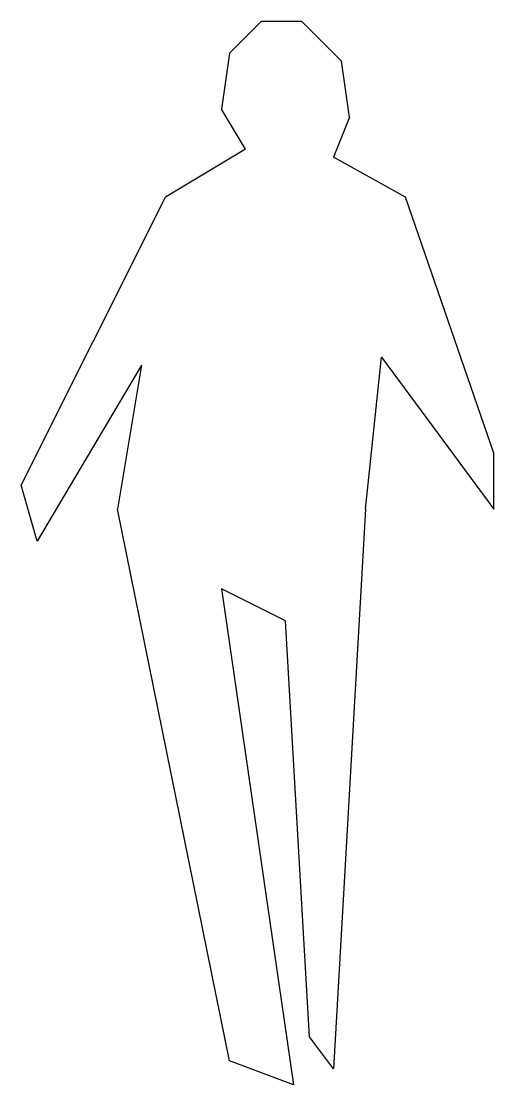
# Model space of a CAD drawing. Extents: x -0.86 to 0.64, y 0 to 3.38.
import ezdxf

# ---------------------------------------------------------------- set-up
doc = ezdxf.new("R2010")
doc.units = 0
doc.layers.get('0').update_dxf_attribs({"linetype": 'CONTINUOUS'})

msp = doc.modelspace()

# ---------------------------------------------------------------- linework, layer by layer
at = {"color": 0, "linetype": 'BYBLOCK'}
for points, invisible_edges in [([(-0.1016, 3.3782), (0.0254, 3.3782), (0.1524, 3.2512), (-0.2032, 3.2766)], 4), ([(0.1524, 3.2512), (-0.2032, 3.2766), (-0.2286, 3.0988), (0.1778, 3.0734)], 5), ([(-0.2286, 3.0988), (0.1778, 3.0734), (0.127, 2.9464), (-0.1524, 2.9718)], 5), ([(0.127, 2.9464), (-0.1524, 2.9718), (-0.4064, 2.8194), (0.3556, 2.8194)], 5), ([(-0.4064, 2.8194), (-0.4826, 2.286), (-0.8128, 1.7272), (-0.8636, 1.905)], 1), ([(0.3556, 2.8194), (0.2794, 2.3114), (0.635, 1.8288), (0.635, 2.0066)], 1), ([(0.2794, 2.3114), (-0.4826, 2.286), (-0.5588, 1.8288), (0.2286, 1.8288)], 5), ([(-0.5588, 1.8288), (-0.2286, 1.5748), (0, 0), (-0.2032, 0.0762)], 1), ([(-0.5588, 1.8288), (0.2286, 1.8288), (-0.0254, 1.4732), (-0.2286, 1.5748)], 11), ([(-0.0254, 1.4732), (0.2286, 1.8288), (0.127, 0.0508), (0.0508, 0.1524)], 1)]:
    msp.add_3dface(points, dxfattribs=dict(at, invisible_edges=invisible_edges))

doc.saveas('drawing.dxf')
